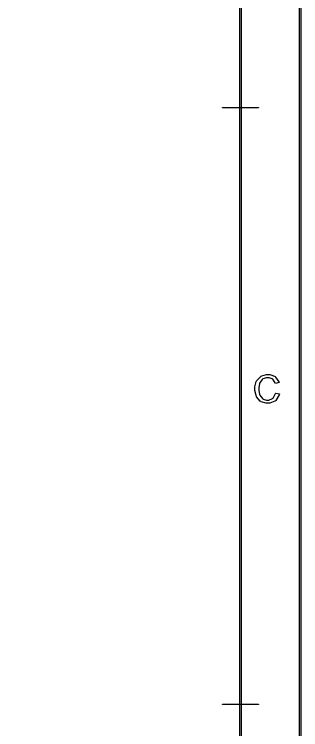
# Model space of a CAD drawing. Header units: inches. Extents: x 0.54 to 10.46, y 0.74 to 7.76.
# Drawn here: x 9.662 to 10.465, y 4.179 to 6.183 of the extents above; entities that cross this region are included whole.
import ezdxf

# ---------------------------------------------------------------- set-up
doc = ezdxf.new("R2010")
doc.units = ezdxf.units.IN
doc.header["$MEASUREMENT"] = 0

# ---------------------------------------------------------------- blocks, each defined once
blk = doc.blocks.new('block 2')
at = {"color": 7, "lineweight": 25, "true_color": 0xffffff}
blk.add_lwpolyline([(0.8729, 0.9096), (10.2943, 0.9096), (10.2943, 7.5904), (0.8729, 7.5904), (0.8729, 0.9096)], dxfattribs=at)
blk = doc.blocks.new('block 3')
at = {"color": 7, "lineweight": 25, "true_color": 0xffffff}
blk.add_lwpolyline([(10.296, 0.9061), (0.8712, 0.9061), (0.8707, 0.9061), (0.8694, 0.9074), (0.8694, 0.9078), (0.8694, 7.5922), (0.8694, 7.5926), (0.8707, 7.5939), (0.8712, 7.5939), (10.296, 7.5939), (10.2964, 7.5939), (10.2977, 7.5926), (10.2977, 7.5922), (10.2977, 0.9078), (10.2977, 0.9074), (10.2964, 0.9061), (10.296, 0.9061)], dxfattribs=at)
blk = doc.blocks.new('block 5')
at = {"color": 7, "lineweight": 25, "true_color": 0xffffff}
blk.add_lwpolyline([(10.3461, 5.9204), (10.2458, 5.9204), (10.2457, 5.9204), (10.2452, 5.9209), (10.2452, 5.9211), (10.2452, 5.9213), (10.2457, 5.9218), (10.2458, 5.9218), (10.3461, 5.9218), (10.3463, 5.9218), (10.3468, 5.9213), (10.3468, 5.9211), (10.3468, 5.9209), (10.3463, 5.9204), (10.3461, 5.9204)], dxfattribs=at)
blk = doc.blocks.new('block 45')
at = {"color": 7, "lineweight": 25, "true_color": 0xffffff}
blk.add_lwpolyline([(10.3461, 4.2493), (10.2458, 4.2493), (10.2457, 4.2493), (10.2452, 4.2498), (10.2452, 4.25), (10.2452, 4.2502), (10.2457, 4.2507), (10.2458, 4.2507), (10.3461, 4.2507), (10.3463, 4.2507), (10.3468, 4.2502), (10.3468, 4.25), (10.3468, 4.2498), (10.3463, 4.2493), (10.3461, 4.2493)], dxfattribs=at)
blk = doc.blocks.new('block 49')
at = {"color": 7, "lineweight": 25, "true_color": 0xffffff}
blk.add_lwpolyline([(10.395, 5.122), (10.4053, 5.1194), (10.4048, 5.1172), (10.3951, 5.1012), (10.3937, 5.1), (10.3923, 5.099), (10.3779, 5.0934), (10.3731, 5.0934), (10.3679, 5.0934), (10.3539, 5.0977), (10.3527, 5.0985), (10.3513, 5.0993), (10.3413, 5.1117), (10.3407, 5.1133), (10.34, 5.115), (10.3365, 5.1294), (10.3365, 5.1342), (10.3365, 5.1395), (10.3403, 5.1539), (10.3412, 5.1554), (10.3419, 5.1569), (10.3529, 5.1684), (10.3544, 5.1692), (10.3558, 5.17), (10.3689, 5.1738), (10.3733, 5.1738), (10.3782, 5.1738), (10.3915, 5.1689), (10.3929, 5.1679), (10.3942, 5.1669), (10.4035, 5.153), (10.404, 5.1512), (10.3939, 5.1488), (10.3934, 5.1502), (10.3868, 5.1605), (10.386, 5.1611), (10.3851, 5.1618), (10.376, 5.165), (10.373, 5.165), (10.3693, 5.165), (10.3591, 5.1615), (10.3581, 5.1608), (10.357, 5.16), (10.35, 5.1504), (10.3496, 5.1492), (10.3492, 5.148), (10.3472, 5.1377), (10.3472, 5.1342), (10.3472, 5.1299), (10.3496, 5.1182), (10.35, 5.1169), (10.3505, 5.1157), (10.358, 5.1065), (10.3591, 5.1059), (10.36, 5.1053), (10.3691, 5.1022), (10.3722, 5.1022), (10.3759, 5.1022), (10.3858, 5.1063), (10.3869, 5.1072), (10.3879, 5.108), (10.3946, 5.1203), (10.395, 5.122)], dxfattribs=at)
blk = doc.blocks.new('block 52')
at = {"color": 7, "lineweight": 25, "true_color": 0xffffff}
blk.add_lwpolyline([(0.5387, 0.7425), (10.4614, 0.7425), (10.4614, 7.7575), (0.5387, 7.7575), (0.5387, 0.7425)], dxfattribs=at)
blk = doc.blocks.new('block 53')
at = {"color": 7, "lineweight": 25, "true_color": 0xffffff}
blk.add_lwpolyline([(10.4631, 0.739), (0.5369, 0.739), (0.5365, 0.739), (0.5352, 0.7403), (0.5352, 0.7407), (0.5352, 7.7593), (0.5352, 7.7597), (0.5365, 7.761), (0.5369, 7.761), (10.4631, 7.761), (10.4635, 7.761), (10.4648, 7.7597), (10.4648, 7.7593), (10.4648, 0.7407), (10.4648, 0.7403), (10.4635, 0.739), (10.4631, 0.739)], dxfattribs=at)

msp = doc.modelspace()

# ---------------------------------------------------------------- block references
for name in ['block 53', 'block 52', 'block 3', 'block 2', 'block 5', 'block 49', 'block 45']:
    msp.add_blockref(name, (0, 0))

doc.saveas('drawing.dxf')
